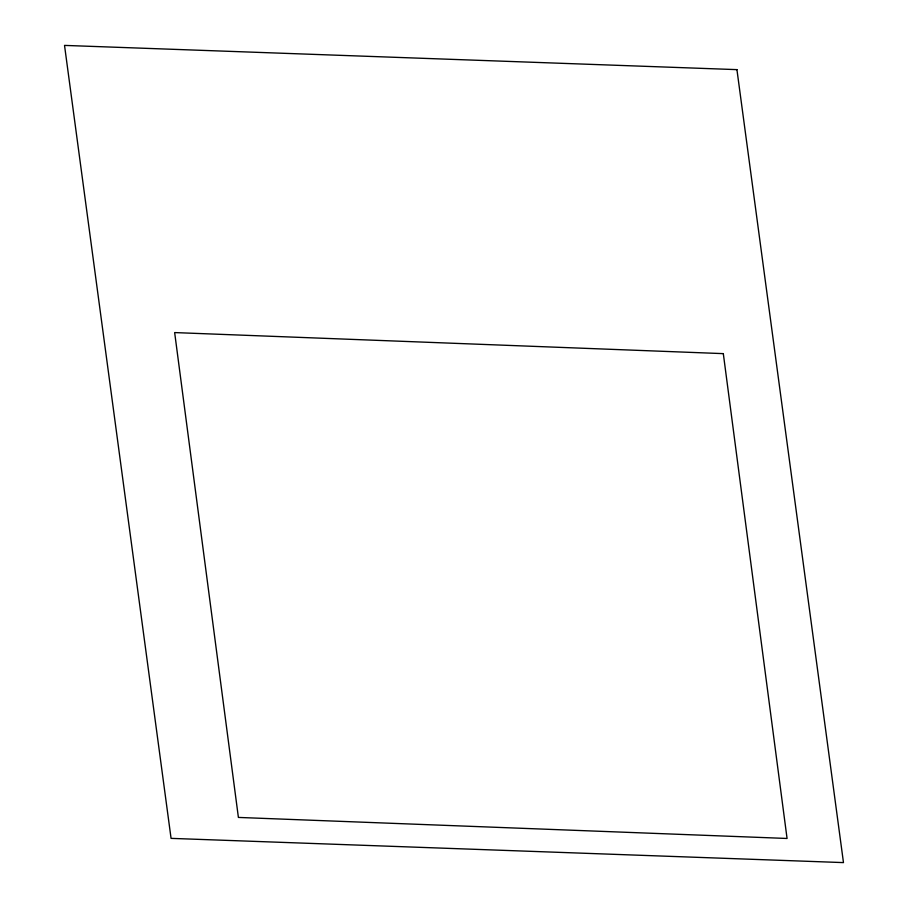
<?xml version="1.0" encoding="UTF-8"?>
<svg xmlns="http://www.w3.org/2000/svg" width="908" height="908" viewBox="0 0 908 908"><rect width="100%" height="100%" fill="white"/><g stroke="black" fill="none" stroke-linecap="round" stroke-linejoin="round"><path stroke-width="1.36" d="M736.933 69.632L64.525 45.4L171.067 838.368L843.475 862.6L736.933 69.632M723.313 353.632L174.654 332.578L238.395 817.427L787.066 838.47L723.313 353.632"/></g></svg>
